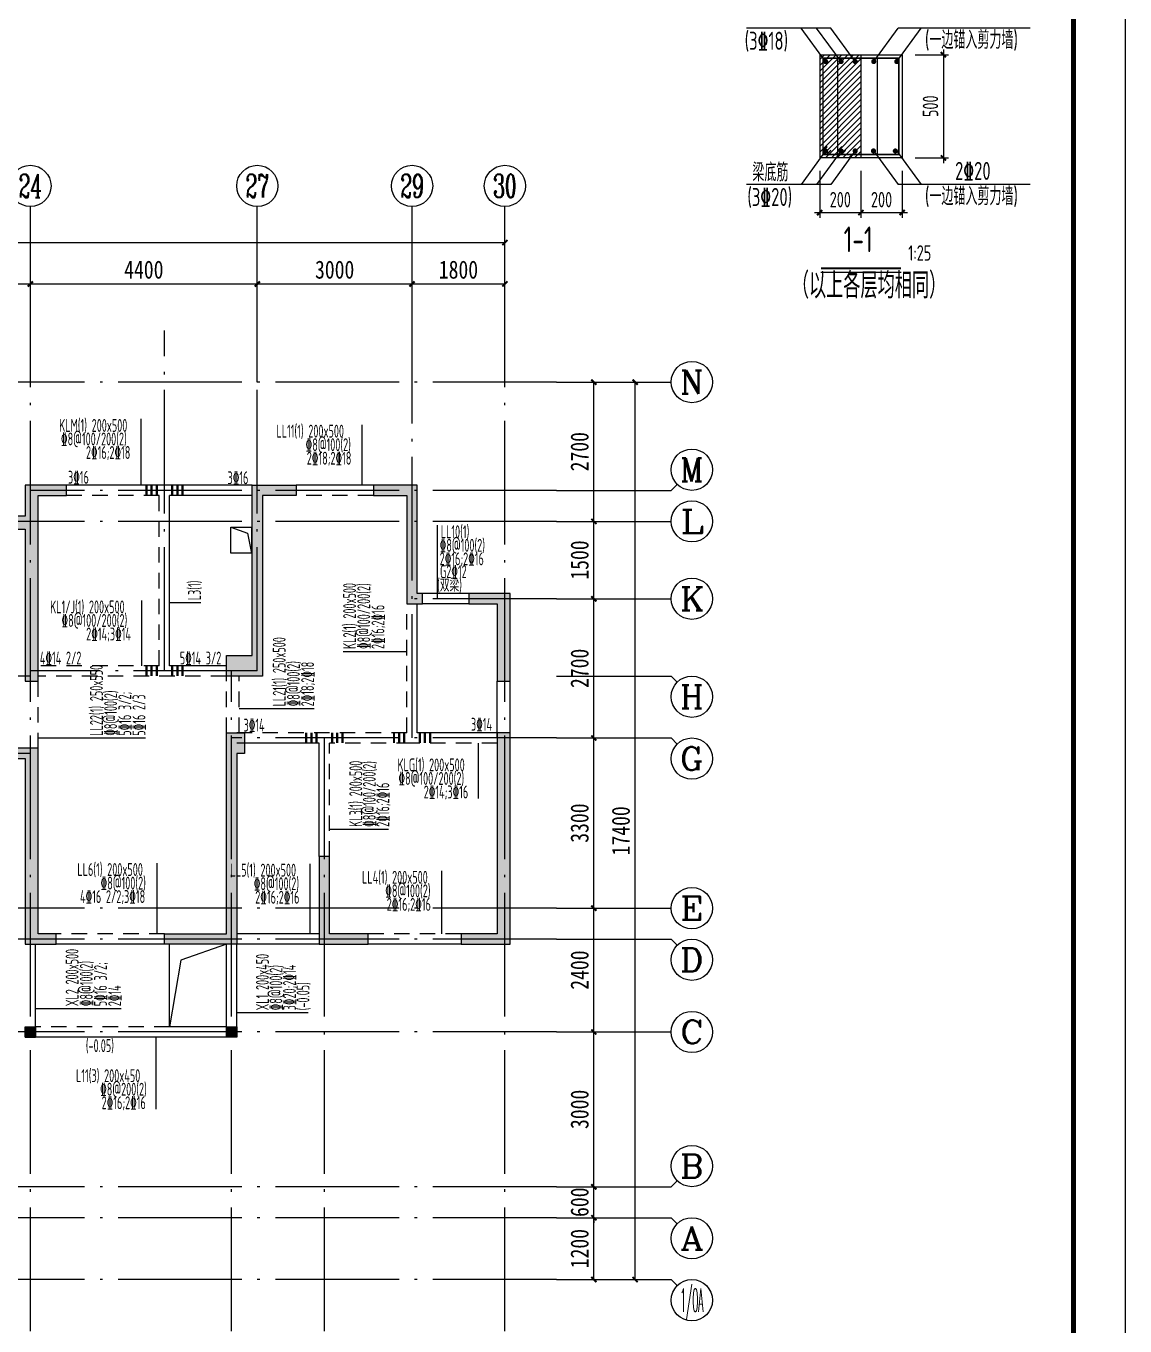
# Model space of a CAD drawing. Extents: x -144902 to 588294, y -160863 to 65494.
# Drawn here: x 424077 to 445385, y -66777 to -41573 of the extents above; entities that cross this region are included whole.
import ezdxf
from ezdxf.enums import TextEntityAlignment as Align

# ---------------------------------------------------------------- set-up
doc = ezdxf.new("R2010")
doc.units = 0
doc.header["$LTSCALE"] = 100
doc.linetypes.add('3', pattern=[5, 3, -2])
doc.linetypes.add('ACAD_ISO04W100', pattern=[30.5, 24, -3, 0.5, -3])
doc.layers.get('0').update_dxf_attribs({"linetype": 'CONTINUOUS'})
doc.layers.get('Defpoints').update_dxf_attribs({"linetype": 'CONTINUOUS'})
for name, color, linetype in [('1508', 2, 'CONTINUOUS'), ('AXIS', 3, 'CONTINUOUS'), ('AXIS_TEXT', 7, 'CONTINUOUS'), ('beam_dy', 7, 'CONTINUOUS'), ('DIM', 3, 'CONTINUOUS'), ('DOTE', 253, 'ACAD_ISO04W100'), ('GZ', 7, 'CONTINUOUS'), ('HATCH', 254, 'CONTINUOUS'), ('HIDE_BEAMDIMMASS', 2, 'CONTINUOUS'), ('P排气道', 232, 'CONTINUOUS'), ('S_BEAMDIMLOCAL', 7, 'CONTINUOUS'), ('S_BEAMDIMMASS', 2, 'CONTINUOUS'), ('tk', 7, 'CONTINUOUS'), ('梁', 4, 'CONTINUOUS'), ('梁虚线', 134, '3'), ('次梁箍筋', 1, 'CONTINUOUS'), ('砼墙', 3, 'CONTINUOUS'), ('门', 174, 'CONTINUOUS'), ('门虚线', 174, '3'), ('零厚板', 7, 'CONTINUOUS')]:
    doc.layers.add(name, color=color, linetype=linetype)
doc.layers.add('REIN', color=6, linetype='CONTINUOUS', lineweight=18)
doc.styles.add('_HZTXT', font='complex.shx', dxfattribs={"width": 0.7, "bigfont": 'tssdchn.shx'})
doc.styles.add('COMPLEX', font='COMPLEX')
doc.styles.add('DIM_FONT', font='SIMHEI.TTF', dxfattribs={"width": 0.8})
doc.styles.get("Standard").update_dxf_attribs({"font": 'tssdeng.shx', "width": 0.7, "bigfont": 'tssdchn.shx'})
doc.styles.add('TSSD_Dimension', font='Tssdeng.shx', dxfattribs={"width": 0.7, "bigfont": 'tssdchn.shx'})
doc.styles.add('TSSD_Rein', font='Tssdeng.shx', dxfattribs={"width": 0.7, "bigfont": 'tssdchn.shx'})
doc.dimstyles.new('_TCH_ARCH&&100', dxfattribs={"dimtxt": 350, "dimasz": 100, "dimexe": 250, "dimexo": 300, "dimgap": 100, "dimtad": 1, "dimdec": 0, "dimzin": 0, "dimdsep": 46, "dimtxsty": 'DIM_FONT', "dimblk": 'ARCHTICK', "dimcen": 0.09, "dimclrt": 7, "dimazin": 2, "dimtfac": 1, "dimtdec": 0, "dimtix": 1, "dimtmove": 2, "dimatfit": 3, "dimfxl": 1, "dimtolj": 1, "dimtzin": 0, "dimarcsym": 0})
doc.dimstyles.new('TSSD_25_100', dxfattribs={"dimtxt": 300, "dimasz": 100, "dimexe": 100, "dimexo": 250, "dimgap": 100, "dimtad": 1, "dimdec": 0, "dimlfac": 0.25, "dimzin": 0, "dimdsep": 46, "dimtxsty": 'TSSD_Dimension', "dimblk": 'ARCHTICK', "dimcen": 0, "dimdle": 100, "dimclrt": 7, "dimadec": 0, "dimazin": 0, "dimtfac": 1, "dimtdec": 0, "dimtix": 1, "dimtmove": 2, "dimatfit": 3, "dimfxl": 1, "dimtolj": 1, "dimtzin": 0, "dimarcsym": 0})

# ---------------------------------------------------------------- blocks, each defined once
blk = doc.blocks.new('A1tk')
at = {"layer": 'tk', "color": 5}
blk.add_lwpolyline([(0, 0), (0, 59400), (84100, 59400), (84100, 0)], close=True, dxfattribs=at)
at = {"layer": 'tk', "const_width": 100}
blk.add_lwpolyline([(2500, 1000), (83100, 1000), (83100, 58400), (2500, 58400)], close=True, dxfattribs=at)
blk = doc.blocks.new('_ArchTick')
at = {"color": 0, "linetype": 'ByBlock', "const_width": 0.4}
blk.add_lwpolyline([(-0.5, -0.5), (0.5, 0.5)], dxfattribs=at)
blk = doc.blocks.new('*D122')
at = {"layer": 'Defpoints', "color": 0}
for p in [(439465, -44130), (440265, -44130), (440265, -45190)]:
    blk.add_point(p, dxfattribs=at)
at = {"layer": 'DIM', "color": 0, "lineweight": -2}
for p, q in [((439465, -44380), (439465, -45290)), ((440265, -44380), (440265, -45290)), ((439365, -45190), (440365, -45190))]:
    blk.add_line(p, q, dxfattribs=at)
at = {"layer": 'DIM', "color": 0, "lineweight": -2, "xscale": 100, "yscale": 100, "zscale": 100, "rotation": 180}
blk.add_blockref('_ArchTick', (439465, -45190), dxfattribs=at)
at = {"layer": 'DIM', "color": 0, "lineweight": -2, "xscale": 100, "yscale": 100, "zscale": 100}
blk.add_blockref('_ArchTick', (440265, -45190), dxfattribs=at)
at = {"layer": 'DIM', "color": 7, "insert": (439865, -44940), "char_height": 300, "attachment_point": 5, "style": 'TSSD_Dimension'}
blk.add_mtext('\\A1;200', dxfattribs=at)
blk = doc.blocks.new('*D123')
at = {"layer": 'Defpoints', "color": 0}
for p in [(441065, -42130), (441065, -44130), (441863, -44130)]:
    blk.add_point(p, dxfattribs=at)
at = {"layer": 'DIM', "color": 0, "lineweight": -2}
for p, q in [((441863, -42030), (441863, -44230)), ((441315, -42130), (441963, -42130)), ((441315, -44130), (441963, -44130))]:
    blk.add_line(p, q, dxfattribs=at)
at = {"layer": 'DIM', "color": 0, "lineweight": -2, "xscale": 100, "yscale": 100, "zscale": 100}
for p, rotation in [((441863, -42130), 90), ((441863, -44130), 270)]:
    blk.add_blockref('_ArchTick', p, dxfattribs=dict(at, rotation=rotation))
at = {"layer": 'DIM', "color": 7, "insert": (441613, -43130), "char_height": 300, "attachment_point": 5, "rotation": 90, "style": 'TSSD_Dimension'}
blk.add_mtext('\\A1;500', dxfattribs=at)
blk = doc.blocks.new('*D124')
at = {"layer": 'Defpoints', "color": 0}
for p in [(440265, -44130), (441065, -44130), (441065, -45190)]:
    blk.add_point(p, dxfattribs=at)
at = {"layer": 'DIM', "color": 0, "lineweight": -2}
for p, q in [((440265, -44380), (440265, -45290)), ((441065, -44380), (441065, -45290)), ((440165, -45190), (441165, -45190))]:
    blk.add_line(p, q, dxfattribs=at)
at = {"layer": 'DIM', "color": 0, "lineweight": -2, "xscale": 100, "yscale": 100, "zscale": 100, "rotation": 180}
blk.add_blockref('_ArchTick', (440265, -45190), dxfattribs=at)
at = {"layer": 'DIM', "color": 0, "lineweight": -2, "xscale": 100, "yscale": 100, "zscale": 100}
blk.add_blockref('_ArchTick', (441065, -45190), dxfattribs=at)
at = {"layer": 'DIM', "color": 7, "insert": (440665, -44940), "char_height": 300, "attachment_point": 5, "style": 'TSSD_Dimension'}
blk.add_mtext('\\A1;200', dxfattribs=at)
blk = doc.blocks.new('2012120710010639')
at = {"layer": 'P排气道', "linetype": 'ByBlock'}
blk.add_lwpolyline([(400, 5400), (400, 5900), (0, 5900), (0, 5400)], close=True, dxfattribs=at)
blk.add_lwpolyline([(400, 5900), (77, 5789), (0, 5400)], dxfattribs=at)
blk = doc.blocks.new('*D1659')
at = {"layer": 'AXIS', "color": 0, "lineweight": -2}
for p, q in [((44461, 5875), (45136, 5875)), ((44886, 4675), (44886, 5875)), ((44461, 4675), (45136, 4675))]:
    blk.add_line(p, q, dxfattribs=at)
at = {"layer": 'Defpoints', "color": 0}
for p in [(44161, 5875), (44886, 5875), (44161, 4675)]:
    blk.add_point(p, dxfattribs=at)
at = {"layer": 'AXIS', "color": 0, "lineweight": -2, "xscale": 100, "yscale": 100, "zscale": 100}
for p, rotation in [((44886, 5875), 90), ((44886, 4675), 270)]:
    blk.add_blockref('_ArchTick', p, dxfattribs=dict(at, rotation=rotation))
at = {"layer": 'AXIS', "color": 7, "insert": (44611, 5275), "char_height": 350, "attachment_point": 5, "rotation": 90, "style": 'DIM_FONT'}
blk.add_mtext('\\A1;1200', dxfattribs=at)
blk = doc.blocks.new('*D1660')
at = {"layer": 'AXIS', "color": 0, "lineweight": -2}
for p, q in [((44886, 6475), (44886, 6575)), ((44461, 6475), (45136, 6475)), ((44886, 5875), (44886, 6475)), ((44461, 5875), (45136, 5875)), ((44886, 5875), (44886, 5775))]:
    blk.add_line(p, q, dxfattribs=at)
at = {"layer": 'Defpoints', "color": 0}
for p in [(44161, 6475), (44886, 6475), (44161, 5875)]:
    blk.add_point(p, dxfattribs=at)
at = {"layer": 'AXIS', "color": 0, "lineweight": -2, "xscale": 100, "yscale": 100, "zscale": 100}
for p, rotation in [((44886, 6475), 270), ((44886, 5875), 90)]:
    blk.add_blockref('_ArchTick', p, dxfattribs=dict(at, rotation=rotation))
at = {"layer": 'AXIS', "color": 7, "insert": (44611, 6175), "char_height": 350, "attachment_point": 5, "rotation": 90, "style": 'DIM_FONT'}
blk.add_mtext('\\A1;600', dxfattribs=at)
blk = doc.blocks.new('*D1661')
at = {"layer": 'AXIS', "color": 0, "lineweight": -2}
for p, q in [((44461, 9475), (45136, 9475)), ((44886, 6475), (44886, 9475)), ((44461, 6475), (45136, 6475))]:
    blk.add_line(p, q, dxfattribs=at)
at = {"layer": 'Defpoints', "color": 0}
for p in [(44161, 9475), (44886, 9475), (44161, 6475)]:
    blk.add_point(p, dxfattribs=at)
at = {"layer": 'AXIS', "color": 0, "lineweight": -2, "xscale": 100, "yscale": 100, "zscale": 100}
for p, rotation in [((44886, 9475), 90), ((44886, 6475), 270)]:
    blk.add_blockref('_ArchTick', p, dxfattribs=dict(at, rotation=rotation))
at = {"layer": 'AXIS', "color": 7, "insert": (44611, 7975), "char_height": 350, "attachment_point": 5, "rotation": 90, "style": 'DIM_FONT'}
blk.add_mtext('\\A1;3000', dxfattribs=at)
blk = doc.blocks.new('*D1662')
at = {"layer": 'AXIS', "color": 0, "lineweight": -2}
for p, q in [((44461, 11875), (45136, 11875)), ((44886, 9475), (44886, 11875)), ((44461, 9475), (45136, 9475))]:
    blk.add_line(p, q, dxfattribs=at)
at = {"layer": 'Defpoints', "color": 0}
for p in [(44161, 11875), (44886, 11875), (44161, 9475)]:
    blk.add_point(p, dxfattribs=at)
at = {"layer": 'AXIS', "color": 0, "lineweight": -2, "xscale": 100, "yscale": 100, "zscale": 100}
for p, rotation in [((44886, 11875), 90), ((44886, 9475), 270)]:
    blk.add_blockref('_ArchTick', p, dxfattribs=dict(at, rotation=rotation))
at = {"layer": 'AXIS', "color": 7, "insert": (44611, 10675), "char_height": 350, "attachment_point": 5, "rotation": 90, "style": 'DIM_FONT'}
blk.add_mtext('\\A1;2400', dxfattribs=at)
blk = doc.blocks.new('*D1663')
at = {"layer": 'AXIS', "color": 0, "lineweight": -2}
for p, q in [((44461, 15175), (45136, 15175)), ((44886, 11875), (44886, 15175)), ((44461, 11875), (45136, 11875))]:
    blk.add_line(p, q, dxfattribs=at)
at = {"layer": 'Defpoints', "color": 0}
for p in [(44161, 15175), (44886, 15175), (44161, 11875)]:
    blk.add_point(p, dxfattribs=at)
at = {"layer": 'AXIS', "color": 0, "lineweight": -2, "xscale": 100, "yscale": 100, "zscale": 100}
for p, rotation in [((44886, 15175), 90), ((44886, 11875), 270)]:
    blk.add_blockref('_ArchTick', p, dxfattribs=dict(at, rotation=rotation))
at = {"layer": 'AXIS', "color": 7, "insert": (44611, 13525), "char_height": 350, "attachment_point": 5, "rotation": 90, "style": 'DIM_FONT'}
blk.add_mtext('\\A1;3300', dxfattribs=at)
blk = doc.blocks.new('*D1664')
at = {"layer": 'AXIS', "color": 0, "lineweight": -2}
for p, q in [((44461, 17875), (45136, 17875)), ((44886, 15175), (44886, 17875)), ((44461, 15175), (45136, 15175))]:
    blk.add_line(p, q, dxfattribs=at)
at = {"layer": 'Defpoints', "color": 0}
for p in [(44161, 17875), (44886, 17875), (44161, 15175)]:
    blk.add_point(p, dxfattribs=at)
at = {"layer": 'AXIS', "color": 0, "lineweight": -2, "xscale": 100, "yscale": 100, "zscale": 100}
for p, rotation in [((44886, 17875), 90), ((44886, 15175), 270)]:
    blk.add_blockref('_ArchTick', p, dxfattribs=dict(at, rotation=rotation))
at = {"layer": 'AXIS', "color": 7, "insert": (44611, 16525), "char_height": 350, "attachment_point": 5, "rotation": 90, "style": 'DIM_FONT'}
blk.add_mtext('\\A1;2700', dxfattribs=at)
blk = doc.blocks.new('*D1665')
at = {"layer": 'AXIS', "color": 0, "lineweight": -2}
for p, q in [((44461, 19375), (45136, 19375)), ((44886, 17875), (44886, 19375)), ((44461, 17875), (45136, 17875))]:
    blk.add_line(p, q, dxfattribs=at)
at = {"layer": 'Defpoints', "color": 0}
for p in [(44161, 19375), (44886, 19375), (44161, 17875)]:
    blk.add_point(p, dxfattribs=at)
at = {"layer": 'AXIS', "color": 0, "lineweight": -2, "xscale": 100, "yscale": 100, "zscale": 100}
for p, rotation in [((44886, 19375), 90), ((44886, 17875), 270)]:
    blk.add_blockref('_ArchTick', p, dxfattribs=dict(at, rotation=rotation))
at = {"layer": 'AXIS', "color": 7, "insert": (44611, 18625), "char_height": 350, "attachment_point": 5, "rotation": 90, "style": 'DIM_FONT'}
blk.add_mtext('\\A1;1500', dxfattribs=at)
blk = doc.blocks.new('*D1666')
at = {"layer": 'AXIS', "color": 0, "lineweight": -2}
for p, q in [((44461, 22075), (45136, 22075)), ((44886, 19375), (44886, 22075)), ((44461, 19375), (45136, 19375))]:
    blk.add_line(p, q, dxfattribs=at)
at = {"layer": 'Defpoints', "color": 0}
for p in [(44161, 22075), (44886, 22075), (44161, 19375)]:
    blk.add_point(p, dxfattribs=at)
at = {"layer": 'AXIS', "color": 0, "lineweight": -2, "xscale": 100, "yscale": 100, "zscale": 100}
for p, rotation in [((44886, 22075), 90), ((44886, 19375), 270)]:
    blk.add_blockref('_ArchTick', p, dxfattribs=dict(at, rotation=rotation))
at = {"layer": 'AXIS', "color": 7, "insert": (44611, 20725), "char_height": 350, "attachment_point": 5, "rotation": 90, "style": 'DIM_FONT'}
blk.add_mtext('\\A1;2700', dxfattribs=at)
blk = doc.blocks.new('*D1667')
at = {"layer": 'AXIS', "color": 0, "lineweight": -2}
for p, q in [((44461, 22075), (45936, 22075)), ((45686, 4675), (45686, 22075)), ((44461, 4675), (45936, 4675))]:
    blk.add_line(p, q, dxfattribs=at)
at = {"layer": 'Defpoints', "color": 0}
for p in [(44161, 22075), (45686, 22075), (44161, 4675, 0)]:
    blk.add_point(p, dxfattribs=at)
at = {"layer": 'AXIS', "color": 0, "lineweight": -2, "xscale": 100, "yscale": 100, "zscale": 100}
for p, rotation in [((45686, 22075), 90), ((45686, 4675), 270)]:
    blk.add_blockref('_ArchTick', p, dxfattribs=dict(at, rotation=rotation))
at = {"layer": 'AXIS', "color": 7, "insert": (45411, 13375), "char_height": 350, "attachment_point": 5, "rotation": 90, "style": 'DIM_FONT'}
blk.add_mtext('\\A1;17400', dxfattribs=at)
blk = doc.blocks.new('*D1668')
at = {"layer": 'AXIS', "color": 0, "lineweight": -2}
for p, q in [((41361, 22375), (41361, 24228)), ((43161, 22375), (43161, 24228)), ((41361, 23978), (43161, 23978))]:
    blk.add_line(p, q, dxfattribs=at)
at = {"layer": 'Defpoints', "color": 0}
for p in [(43161, 23978), (41361, 22075), (43161, 22075)]:
    blk.add_point(p, dxfattribs=at)
at = {"layer": 'AXIS', "color": 0, "lineweight": -2, "xscale": 100, "yscale": 100, "zscale": 100, "rotation": 180}
blk.add_blockref('_ArchTick', (41361, 23978), dxfattribs=at)
at = {"layer": 'AXIS', "color": 0, "lineweight": -2, "xscale": 100, "yscale": 100, "zscale": 100}
blk.add_blockref('_ArchTick', (43161, 23978), dxfattribs=at)
at = {"layer": 'AXIS', "color": 7, "insert": (42261, 24253), "char_height": 350, "attachment_point": 5, "style": 'DIM_FONT'}
blk.add_mtext('\\A1;1800', dxfattribs=at)
blk = doc.blocks.new('*D1669')
at = {"layer": 'AXIS', "color": 0, "lineweight": -2}
for p, q in [((38361, 22375), (38361, 24228)), ((41361, 22375), (41361, 24228)), ((38361, 23978), (41361, 23978))]:
    blk.add_line(p, q, dxfattribs=at)
at = {"layer": 'Defpoints', "color": 0}
for p in [(41361, 23978), (38361, 22075), (41361, 22075)]:
    blk.add_point(p, dxfattribs=at)
at = {"layer": 'AXIS', "color": 0, "lineweight": -2, "xscale": 100, "yscale": 100, "zscale": 100, "rotation": 180}
blk.add_blockref('_ArchTick', (38361, 23978), dxfattribs=at)
at = {"layer": 'AXIS', "color": 0, "lineweight": -2, "xscale": 100, "yscale": 100, "zscale": 100}
blk.add_blockref('_ArchTick', (41361, 23978), dxfattribs=at)
at = {"layer": 'AXIS', "color": 7, "insert": (39861, 24253), "char_height": 350, "attachment_point": 5, "style": 'DIM_FONT'}
blk.add_mtext('\\A1;3000', dxfattribs=at)
blk = doc.blocks.new('*D1670')
at = {"layer": 'AXIS', "color": 0, "lineweight": -2}
for p, q in [((33961, 22375), (33961, 24228)), ((38361, 22375), (38361, 24228)), ((33961, 23978), (38361, 23978))]:
    blk.add_line(p, q, dxfattribs=at)
at = {"layer": 'Defpoints', "color": 0}
for p in [(38361, 23978), (33961, 22075), (38361, 22075)]:
    blk.add_point(p, dxfattribs=at)
at = {"layer": 'AXIS', "color": 0, "lineweight": -2, "xscale": 100, "yscale": 100, "zscale": 100, "rotation": 180}
blk.add_blockref('_ArchTick', (33961, 23978), dxfattribs=at)
at = {"layer": 'AXIS', "color": 0, "lineweight": -2, "xscale": 100, "yscale": 100, "zscale": 100}
blk.add_blockref('_ArchTick', (38361, 23978), dxfattribs=at)
at = {"layer": 'AXIS', "color": 7, "insert": (36161, 24253), "char_height": 350, "attachment_point": 5, "style": 'DIM_FONT'}
blk.add_mtext('\\A1;4400', dxfattribs=at)
blk = doc.blocks.new('*D1671')
at = {"layer": 'AXIS', "color": 0, "lineweight": -2}
for p, q in [((30961, 22375), (30961, 24228)), ((33961, 22375), (33961, 24228)), ((30961, 23978), (33961, 23978))]:
    blk.add_line(p, q, dxfattribs=at)
at = {"layer": 'Defpoints', "color": 0}
for p in [(33961, 23978), (30961, 22075), (33961, 22075)]:
    blk.add_point(p, dxfattribs=at)
at = {"layer": 'AXIS', "color": 0, "lineweight": -2, "xscale": 100, "yscale": 100, "zscale": 100, "rotation": 180}
blk.add_blockref('_ArchTick', (30961, 23978), dxfattribs=at)
at = {"layer": 'AXIS', "color": 0, "lineweight": -2, "xscale": 100, "yscale": 100, "zscale": 100}
blk.add_blockref('_ArchTick', (33961, 23978), dxfattribs=at)
at = {"layer": 'AXIS', "color": 7, "insert": (32461, 24253), "char_height": 350, "attachment_point": 5, "style": 'DIM_FONT'}
blk.add_mtext('\\A1;3000', dxfattribs=at)
blk = doc.blocks.new('*D1686')
at = {"layer": 'AXIS', "color": 0, "lineweight": -2}
for p, q in [((4061, 22375), (4061, 25028)), ((43161, 22375), (43161, 25028)), ((4061, 24778), (43161, 24778))]:
    blk.add_line(p, q, dxfattribs=at)
at = {"layer": 'Defpoints', "color": 0}
for p in [(43161, 24778), (4061, 22075), (43161, 22075)]:
    blk.add_point(p, dxfattribs=at)
at = {"layer": 'AXIS', "color": 0, "lineweight": -2, "xscale": 100, "yscale": 100, "zscale": 100, "rotation": 180}
blk.add_blockref('_ArchTick', (4061, 24778), dxfattribs=at)
at = {"layer": 'AXIS', "color": 0, "lineweight": -2, "xscale": 100, "yscale": 100, "zscale": 100}
blk.add_blockref('_ArchTick', (43161, 24778), dxfattribs=at)
at = {"layer": 'AXIS', "color": 7, "insert": (23611, 25053), "char_height": 350, "attachment_point": 5, "style": 'DIM_FONT'}
blk.add_mtext('\\A1;39100', dxfattribs=at)
blk = doc.blocks.new('_AXISO')
blk.add_circle((0, 0), 0.5)
at = {"layer": 'AXIS_TEXT', "style": 'COMPLEX', "width": 1.041667}
blk.add_attdef('A', text='', height=0.56, dxfattribs=at).set_placement((-0.25, -0.28), (0.25, -0.28), align=Align.FIT)
blk = doc.blocks.new('2012122714531000')
at = {"layer": 'HATCH'}
blk.add_hatch(color=256, dxfattribs=at).paths.add_polyline_path([(0, 200), (200, 200), (200, 0), (0, 0)])
at = {"layer": 'GZ'}
blk.add_lwpolyline([(0, 200), (200, 200), (200, 0), (0, 0)], close=True, dxfattribs=at)
blk = doc.blocks.new('2012122621245179')
at = {"layer": 'HATCH'}
for points in [[(34661.4, 20075), (33861.4, 20075), (33861.4, 19475), (33361.4, 19475), (33361.4, 19225), (33861.4, 19225), (33861.4, 16275), (34111.4, 16275), (34111.4, 19875), (34661.4, 19875)], [(38461.4, 19875), (38461.4, 16375), (37761.4, 16375), (37761.4, 16775), (38261.4, 16775), (38261.4, 20075), (39111.4, 20075), (39111.4, 19875)], [(41261.4, 19875), (41261.4, 17775), (41561.4, 17775), (41561.4, 17975), (41461.4, 17975), (41461.4, 20075), (40611.4, 20075), (40611.4, 19875)], [(43011.4, 16275), (43261.4, 16275), (43261.4, 17975), (42461.4, 17975), (42461.4, 17775), (43011.4, 17775)], [(37761.4, 11375), (37761.4, 15275), (38111.4, 15275), (38111.4, 14875), (37961.4, 14875), (37961.4, 11175), (36561.4, 11175), (36561.4, 11375)], [(43011.4, 11375), (42311.4, 11375), (42311.4, 11175), (43261.4, 11175), (43261.4, 15275), (43011.4, 15275)], [(34111.4, 11375), (34111.4, 14975), (32461.4, 14975), (32461.4, 14775), (33861.4, 14775), (33861.4, 11175), (34461.4, 11175), (34461.4, 11375)], [(39561.4, 11175), (40511.4, 11175), (40511.4, 11375), (39761.4, 11375), (39761.4, 12875), (39561.4, 12875)]]:
    blk.add_hatch(color=256, dxfattribs=at).paths.add_polyline_path(points)
at = {"layer": 'AXIS'}
for p, q in [((33961.4, 22075, 0), (33961.4, 25477.6, 0)), ((38361.4, 22075, 0), (38361.4, 25477.6, 0)), ((41361.4, 22075, 0), (41361.4, 25477.6, 0)), ((43161.4, 22075, 0), (43161.4, 25477.6, 0)), ((44161.4, 22075, 0), (46386.4, 22075, 0)), ((44161.4, 19975, 0), (46386.4, 19975, 0)), ((46503.5, 20092.2, 0), (46386.4, 19975, 0)), ((44161.4, 19375, 0), (46386.4, 19375, 0)), ((44161.4, 17875, 0), (46386.4, 17875, 0)), ((44161.4, 16375, 0), (46386.4, 16375, 0)), ((46503.5, 16257.8, 0), (46386.4, 16375, 0)), ((44161.4, 15175, 0), (46386.4, 15175, 0)), ((46503.5, 15057.8, 0), (46386.4, 15175, 0)), ((44161.4, 11875, 0), (46386.4, 11875, 0)), ((44161.4, 11275, 0), (46386.4, 11275, 0)), ((46503.5, 11157.8, 0), (46386.4, 11275, 0)), ((44161.4, 9475, 0), (46386.4, 9475, 0)), ((46503.5, 6592.2, 0), (46386.4, 6475, 0)), ((44161.4, 6475, 0), (46386.4, 6475, 0)), ((44161.4, 5875, 0), (46386.4, 5875, 0)), ((46503.5, 5757.8, 0), (46386.4, 5875, 0)), ((44161.4, 4675, 0), (46386.4, 4675, 0)), ((46503.5, 4557.8, 0), (46386.4, 4675, 0))]:
    blk.add_line(p, q, dxfattribs=at)
at = {"layer": 'DOTE'}
for p, q in [((33961.4, 3675, 0), (33961.4, 23075, 0)), ((36561.4, 16475, 0), (36561.4, 23075, 0)), ((38361.4, 16475, 0), (38361.4, 23075, 0)), ((41361.4, 15175, 0), (41361.4, 23075, 0)), ((43161.4, 3675, 0), (43161.4, 23075, 0)), ((44161.4, 22075, 0), (3061.4, 22075, 0)), ((44161.4, 19975, 0), (33961.4, 19975, 0)), ((44161.4, 19375, 0), (8661.4, 19375, 0)), ((44161.4, 17875, 0), (41361.4, 17875, 0)), ((38361.4, 16475, 0), (33961.4, 16475, 0)), ((37861.4, 3675, 0), (37861.4, 16475, 0)), ((33961.4, 16375, 0), (28661.4, 16375, 0)), ((44161.4, 15175, 0), (37861.4, 15175, 0)), ((39661.4, 3675, 0), (39661.4, 15175, 0)), ((33961.4, 14875, 0), (3461.4, 14875, 0)), ((44161.4, 11875, 0), (16261.4, 11875, 0)), ((44161.4, 11875, 0), (39661.4, 11875, 0)), ((44161.4, 11275, 0), (3061.4, 11275, 0)), ((44161.4, 9475, 0), (3061.4, 9475, 0)), ((44161.4, 6475, 0), (3061.4, 6475, 0)), ((44161.4, 5875, 0), (29161.4, 5875, 0)), ((44161.4, 4675, 0), (3061.4, 4675, 0))]:
    blk.add_line(p, q, dxfattribs=at)
at = {"layer": '梁'}
for p, q in [((36561.4, 20075), (34661.4, 20075)), ((38261.4, 20075), (36561.4, 20075)), ((40611.4, 20075), (39111.4, 20075)), ((36661.4, 16575), (36661.4, 19875)), ((38261.4, 19875), (36661.4, 19875)), ((41461.4, 15275), (41461.4, 17775)), ((37761.4, 16575), (36661.4, 16575)), ((43011.4, 15275), (41461.4, 15275)), ((39561.4, 15075), (37961.4, 15075)), ((39561.4, 12875), (39561.4, 15075)), ((39561.4, 11375), (37961.4, 11375)), ((34061.4, 9375), (34061.4, 11175)), ((36561.4, 11175), (34461.4, 11175)), ((39561.4, 11175), (37961.4, 11175)), ((42311.4, 11175), (40511.4, 11175)), ((33861.4, 9375), (34061.4, 9375))]:
    blk.add_line(p, q, dxfattribs=at)
at = {"layer": '梁', "color": 210}
for p, q in [((42461.4, 17975), (41561.4, 17975)), ((42461.4, 17775), (41561.4, 17775)), ((36661.4, 9575), (36661.4, 11175)), ((37761.4, 9575), (37761.4, 11175)), ((37961.4, 9375), (37961.4, 11175)), ((36661.4, 9375), (34061.4, 9375)), ((37761.4, 9575), (36661.4, 9575)), ((37961.4, 9375), (36661.4, 9375))]:
    blk.add_line(p, q, dxfattribs=at)
at = {"layer": '梁虚线'}
for p, q in [((36461.4, 19875), (34661.4, 19875)), ((36461.4, 16575), (36461.4, 19875)), ((40611.4, 19875), (39111.4, 19875)), ((41261.4, 15275), (41261.4, 17775)), ((36461.4, 16575), (34111.4, 16575)), ((34111.4, 14975), (34111.4, 16375)), ((37761.4, 16375), (34111.4, 16375)), ((37761.4, 15275), (37761.4, 16375)), ((38011.4, 15275), (38011.4, 16375)), ((41261.4, 15275), (37961.4, 15275)), ((39761.4, 12875), (39761.4, 15075)), ((41361.4, 15075), (39761.4, 15075)), ((43011.4, 15075), (41361.4, 15075)), ((36561.4, 11375), (34461.4, 11375)), ((42311.4, 11375), (40511.4, 11375))]:
    blk.add_line(p, q, dxfattribs=at)
at = {"layer": '梁虚线', "color": 210}
blk.add_line((36661.4, 9575), (34061.4, 9575), dxfattribs=at)
at = {"layer": '砼墙'}
for points in [[(34661.4, 20075), (33861.4, 20075), (33861.4, 19475), (33361.4, 19475), (33361.4, 19225), (33861.4, 19225), (33861.4, 16275), (34111.4, 16275), (34111.4, 19875), (34661.4, 19875)], [(38461.4, 19875), (38461.4, 16375), (37761.4, 16375), (37761.4, 16775), (38261.4, 16775), (38261.4, 20075), (39111.4, 20075), (39111.4, 19875)], [(41261.4, 19875), (41261.4, 17775), (41561.4, 17775), (41561.4, 17975), (41461.4, 17975), (41461.4, 20075), (40611.4, 20075), (40611.4, 19875)], [(43011.4, 16275), (43261.4, 16275), (43261.4, 17975), (42461.4, 17975), (42461.4, 17775), (43011.4, 17775)], [(37761.4, 11375), (37761.4, 15275), (38111.4, 15275), (38111.4, 14875), (37961.4, 14875), (37961.4, 11175), (36561.4, 11175), (36561.4, 11375)], [(43011.4, 11375), (42311.4, 11375), (42311.4, 11175), (43261.4, 11175), (43261.4, 15275), (43011.4, 15275)], [(34111.4, 11375), (34111.4, 14975), (32461.4, 14975), (32461.4, 14775), (33861.4, 14775), (33861.4, 11175), (34461.4, 11175), (34461.4, 11375)], [(39561.4, 11175), (40511.4, 11175), (40511.4, 11375), (39761.4, 11375), (39761.4, 12875), (39561.4, 12875)]]:
    blk.add_lwpolyline(points, close=True, dxfattribs=at)
at = {"layer": '门'}
for p, q in [((43011.4, 15175), (43011.4, 16175)), ((43261.4, 15175), (43261.4, 16175))]:
    blk.add_line(p, q, dxfattribs=at)
at = {"layer": '门虚线'}
for p, q in [((43011.4, 15175), (43011.4, 16275)), ((43261.4, 15175), (43261.4, 16275))]:
    blk.add_line(p, q, dxfattribs=at)
at = {"layer": '零厚板'}
blk.add_lwpolyline([(37761.4, 11175), (36879, 10866.7), (36661.4, 9575)], dxfattribs=at)
at = {"xscale": -1}
blk.add_blockref('2012120710010639', (38246.4, 13360, 0), dxfattribs=at)
at = {"layer": 'AXIS'}
ref = blk.add_blockref('_AXISO', (33961.4, 25877.6, 0), dxfattribs=dict(at, xscale=800, yscale=800, zscale=800))
ref.add_attrib('A', '24', dxfattribs={"layer": 'AXIS_TEXT', "height": 452.55, "style": '_HZTXT', "width": 0.583333}).set_placement((33735.1, 25651.4, 0), (34187.6, 25651.4, 0), align=Align.FIT)
ref = blk.add_blockref('_AXISO', (38361.4, 25877.6, 0), dxfattribs=dict(at, xscale=800, yscale=800, zscale=800))
ref.add_attrib('A', '27', dxfattribs={"layer": 'AXIS_TEXT', "height": 452.55, "style": '_HZTXT', "width": 0.617647}).set_placement((38135.1, 25651.4, 0), (38587.6, 25651.4, 0), align=Align.FIT)
ref = blk.add_blockref('_AXISO', (41361.4, 25877.6, 0), dxfattribs=dict(at, xscale=800, yscale=800, zscale=800))
ref.add_attrib('A', '29', dxfattribs={"layer": 'AXIS_TEXT', "height": 452.55, "style": '_HZTXT', "width": 0.617647}).set_placement((41135.1, 25651.4, 0), (41587.6, 25651.4, 0), align=Align.FIT)
ref = blk.add_blockref('_AXISO', (43161.4, 25877.6, 0), dxfattribs=dict(at, xscale=800, yscale=800, zscale=800))
ref.add_attrib('A', '30', dxfattribs={"layer": 'AXIS_TEXT', "height": 452.55, "style": '_HZTXT', "width": 0.636364}).set_placement((42935.1, 25651.4, 0), (43387.6, 25651.4, 0), align=Align.FIT)
ref = blk.add_blockref('_AXISO', (46786.4, 22075, 0), dxfattribs=dict(at, xscale=800, yscale=800, zscale=800))
ref.add_attrib('A', 'N', dxfattribs={"layer": 'AXIS_TEXT', "height": 452.5, "style": '_HZTXT', "width": 1.105263}).set_placement((46560.1, 21848.7, 0), (47012.6, 21848.7, 0), align=Align.FIT)
ref = blk.add_blockref('_AXISO', (46786.4, 20375, 0), dxfattribs=dict(at, xscale=800, yscale=800, zscale=800))
ref.add_attrib('A', 'M', dxfattribs={"layer": 'AXIS_TEXT', "height": 452.5, "style": '_HZTXT'}).set_placement((46560.1, 20148.7, 0), (47012.6, 20148.7, 0), align=Align.FIT)
ref = blk.add_blockref('_AXISO', (46786.4, 19375, 0), dxfattribs=dict(at, xscale=800, yscale=800, zscale=800))
ref.add_attrib('A', 'L', dxfattribs={"layer": 'AXIS_TEXT', "height": 452.5, "style": '_HZTXT', "width": 1.4}).set_placement((46560.1, 19148.7, 0), (47012.6, 19148.7, 0), align=Align.FIT)
ref = blk.add_blockref('_AXISO', (46786.4, 17875, 0), dxfattribs=dict(at, xscale=800, yscale=800, zscale=800))
ref.add_attrib('A', 'K', dxfattribs={"layer": 'AXIS_TEXT', "height": 452.5, "style": '_HZTXT', "width": 1.105263}).set_placement((46560.1, 17648.7, 0), (47012.6, 17648.7, 0), align=Align.FIT)
ref = blk.add_blockref('_AXISO', (46786.4, 15975, 0), dxfattribs=dict(at, xscale=800, yscale=800, zscale=800))
ref.add_attrib('A', 'H', dxfattribs={"layer": 'AXIS_TEXT', "height": 452.5, "style": '_HZTXT', "width": 1.05}).set_placement((46560.1, 15748.7, 0), (47012.6, 15748.7, 0), align=Align.FIT)
ref = blk.add_blockref('_AXISO', (46786.4, 14775, 0), dxfattribs=dict(at, xscale=800, yscale=800, zscale=800))
ref.add_attrib('A', 'G', dxfattribs={"layer": 'AXIS_TEXT', "height": 452.5, "style": '_HZTXT', "width": 1.166667}).set_placement((46560.1, 14548.7, 0), (47012.6, 14548.7, 0), align=Align.FIT)
ref = blk.add_blockref('_AXISO', (46786.4, 11875, 0), dxfattribs=dict(at, xscale=800, yscale=800, zscale=800))
ref.add_attrib('A', 'E', dxfattribs={"layer": 'AXIS_TEXT', "height": 452.5, "style": '_HZTXT', "width": 1.3125}).set_placement((46560.1, 11648.7, 0), (47012.6, 11648.7, 0), align=Align.FIT)
ref = blk.add_blockref('_AXISO', (46786.4, 10875, 0), dxfattribs=dict(at, xscale=800, yscale=800, zscale=800))
ref.add_attrib('A', 'D', dxfattribs={"layer": 'AXIS_TEXT', "height": 452.5, "style": '_HZTXT', "width": 1.235294}).set_placement((46560.1, 10648.7, 0), (47012.6, 10648.7, 0), align=Align.FIT)
ref = blk.add_blockref('_AXISO', (46786.4, 9475, 0), dxfattribs=dict(at, xscale=800, yscale=800, zscale=800))
ref.add_attrib('A', 'C', dxfattribs={"layer": 'AXIS_TEXT', "height": 452.5, "style": '_HZTXT', "width": 1.4}).set_placement((46560.1, 9248.7, 0), (47012.6, 9248.7, 0), align=Align.FIT)
ref = blk.add_blockref('_AXISO', (46786.4, 6875, 0), dxfattribs=dict(at, xscale=800, yscale=800, zscale=800))
ref.add_attrib('A', 'B', dxfattribs={"layer": 'AXIS_TEXT', "height": 452.5, "style": '_HZTXT', "width": 1.235294}).set_placement((46560.1, 6648.7, 0), (47012.6, 6648.7, 0), align=Align.FIT)
ref = blk.add_blockref('_AXISO', (46786.4, 5475, 0), dxfattribs=dict(at, xscale=800, yscale=800, zscale=800))
ref.add_attrib('A', 'A', dxfattribs={"layer": 'AXIS_TEXT', "height": 452.5, "style": '_HZTXT', "width": 1.166667}).set_placement((46560.1, 5248.7, 0), (47012.6, 5248.7, 0), align=Align.FIT)
ref = blk.add_blockref('_AXISO', (46786.4, 4275, 0), dxfattribs=dict(at, xscale=800, yscale=800, zscale=800))
ref.add_attrib('A', '1/0A', dxfattribs={"layer": 'AXIS_TEXT', "height": 452.55, "style": '_HZTXT', "width": 0.28}).set_placement((46560.1, 4048.7, 0), (47012.6, 4048.7, 0), align=Align.FIT)
at = {"layer": 'HATCH'}
for p in [(33861.4, 9375), (37761.4, 9375)]:
    blk.add_blockref('2012122714531000', p, dxfattribs=at)
at = {"layer": 'AXIS'}
for p1, p2, distance, picture, middle in [((4061.4, 22075, 0), (43161.4, 22075, 0), 2702.6, '*D1686', (23611.4, 25052.6, 0)), ((30961.4, 22075, 0), (33961.4, 22075, 0), 1902.6, '*D1671', (32461.4, 24252.6, 0)), ((33961.4, 22075, 0), (38361.4, 22075, 0), 1902.6, '*D1670', (36161.4, 24252.6, 0)), ((38361.4, 22075, 0), (41361.4, 22075, 0), 1902.6, '*D1669', (39861.4, 24252.6, 0)), ((41361.4, 22075, 0), (43161.4, 22075, 0), 1902.6, '*D1668', (42261.4, 24252.6, 0)), ((44161.4, 19375, 0), (44161.4, 22075, 0), -725, '*D1666', (44611.4, 20725, 0)), ((44161.4, 4675, 0), (44161.4, 22075, 0), -1525, '*D1667', (45411.4, 13375, 0)), ((44161.4, 17875, 0), (44161.4, 19375, 0), -725, '*D1665', (44611.4, 18625, 0)), ((44161.4, 15175, 0), (44161.4, 17875, 0), -725, '*D1664', (44611.4, 16525, 0)), ((44161.4, 11875, 0), (44161.4, 15175, 0), -725, '*D1663', (44611.4, 13525, 0)), ((44161.4, 9475, 0), (44161.4, 11875, 0), -725, '*D1662', (44611.4, 10675, 0)), ((44161.4, 6475, 0), (44161.4, 9475, 0), -725, '*D1661', (44611.4, 7975, 0)), ((44161.4, 5875, 0), (44161.4, 6475, 0), -725, '*D1660', (44611.4, 6175, 0)), ((44161.4, 4675, 0), (44161.4, 5875, 0), -725, '*D1659', (44611.4, 5275, 0))]:
    dim = blk.add_aligned_dim(p1=p1, p2=p2, distance=distance, dimstyle='_TCH_ARCH&&100', dxfattribs=at)
    dim.commit()
    dim.dimension.update_dxf_attribs({"geometry": picture, "text_midpoint": middle})

msp = doc.modelspace()

# ---------------------------------------------------------------- hatches: boundary and pattern name
at = {"layer": 'HATCH'}
h = msp.add_hatch(dxfattribs=at)
h.set_pattern_fill('ANSI31', color=256, scale=25, style=0)
h.set_pattern_definition([(45, (142909.17, -1e-11), (-56.1266, 56.1266), [])])
h.paths.add_polyline_path([(439465.158, -44130.052), (440265.158, -44130.052), (440265.158, -42130.052), (439465.158, -42130.052)])

# ---------------------------------------------------------------- linework, layer by layer
at = {"layer": 'beam_dy', "color": 2}
for p, q in [((439679.834, -41614.875), (438049.487, -41614.875)), ((439580.426, -42262.349), (439107.015, -41614.875)), ((439879.709, -42262.349), (439406.297, -41614.875)), ((440153.245, -42262.349), (439679.834, -41614.875)), ((440513.671, -42262.349), (440987.083, -41614.875)), ((440960.987, -42262.349), (441434.398, -41614.875)), ((443544.873, -41614.875), (440987.083, -41614.875)), ((439580.426, -43996.376), (439107.015, -44643.85)), ((439879.709, -43996.376), (439406.297, -44643.85)), ((440153.245, -43996.376), (439679.834, -44643.85)), ((440513.671, -43997.755), (440987.083, -44645.229)), ((440960.987, -43997.755), (441434.398, -44645.229)), ((439679.834, -44643.85), (438049.487, -44643.85)), ((443544.873, -44645.229), (440987.083, -44645.229))]:
    msp.add_line(p, q, dxfattribs=at)
at = {"layer": 'beam_dy'}
msp.add_line((439490.118, -46348.794), (441042.486, -46348.794), dxfattribs=at)
at = {"layer": 'beam_dy', "const_width": 40}
msp.add_lwpolyline([(439490.118, -46272.671), (441042.486, -46272.671)], dxfattribs=at)
at = {"layer": 'DIM'}
for p, q in [((439465.158, -42130.052), (441065.158, -42130.052)), ((439465.158, -42130.052), (439465.158, -44130.052)), ((440265.158, -42130.052), (440265.158, -44130.052)), ((441065.158, -42130.052), (441065.158, -44130.052)), ((441065.158, -44130.052), (439465.158, -44130.052))]:
    msp.add_line(p, q, dxfattribs=at)
at = {"layer": 'HIDE_BEAMDIMMASS'}
for p, q in [((427467.637, -52757.244), (426861.958, -52757.244)), ((430225.479, -53701.832), (431461.958, -53701.832)), ((429661.775, -54814.175), (428211.958, -54814.175)), ((426392.24, -55383.6), (424311.958, -55383.6)), ((431107.964, -57149.963), (429961.958, -57149.963)), ((425920.681, -60627.353), (424261.958, -60627.353)), ((429546.27, -60707.468), (428161.958, -60707.468))]:
    msp.add_line(p, q, dxfattribs=at)
at = {"layer": 'REIN', "const_width": 30}
for points in [[(439615.011, -43909.489), (439530.158, -43994.341), (439530.158, -44065.052), (441000.158, -44065.052), (441000.158, -42195.052), (439530.158, -42195.052), (439530.158, -44065.052), (439600.869, -44065.052), (439685.722, -43980.199)], [(439899.957, -43909.489), (439815.104, -43994.341), (439815.104, -44065.052), (440583.974, -44065.052), (440583.974, -42195.052), (439815.104, -42195.052), (439815.104, -44065.052), (439885.815, -44065.052), (439970.668, -43980.199)]]:
    msp.add_lwpolyline(points, dxfattribs=at)
at = {"layer": 'REIN', "const_width": 50}
for points in [[(439555.426, -42262.349, 1), (439605.426, -42262.349, 1)], [(439854.709, -42262.349, 1), (439904.709, -42262.349, 1)], [(440128.245, -42262.349, 1), (440178.245, -42262.349, 1)], [(440488.671, -42262.349, 1), (440538.671, -42262.349, 1)], [(440935.987, -42262.349, 1), (440985.987, -42262.349, 1)], [(439555.426, -43996.376, 1), (439605.426, -43996.376, 1)], [(439854.709, -43996.376, 1), (439904.709, -43996.376, 1)], [(440128.245, -43996.376, 1), (440178.245, -43996.376, 1)], [(440483.177, -43996.376, 1), (440533.177, -43996.376, 1)], [(440907.213, -43996.376, 1), (440957.213, -43996.376, 1)]]:
    msp.add_lwpolyline(points, format="xyb", close=True, dxfattribs=at)
at = {"layer": 'S_BEAMDIMMASS'}
for p, q in [((426305.236, -49192.472), (426305.228, -50476.888)), ((430586.438, -49303.291), (430586.438, -50476.896)), ((432047.544, -51253.694), (432047.544, -52676.896)), ((426315.262, -52710.831), (426315.262, -53976.896)), ((432847.698, -56548.54), (432847.698, -55476.886)), ((426611.738, -57802.209), (426611.738, -59176.896)), ((429581.532, -57814.043), (429581.54, -59176.887)), ((432130.892, -57952.62), (432130.892, -59176.886)), ((426603.13, -62573.53), (426603.13, -61176.886))]:
    msp.add_line(p, q, dxfattribs=at)
at = {"layer": '次梁箍筋', "const_width": 44.9}
for points in [[(426411.958, -50476.883), (426411.958, -50676.883)], [(426511.958, -50476.884), (426511.958, -50676.884)], [(426611.958, -50476.885), (426611.958, -50676.885)], [(426911.958, -50476.886), (426911.958, -50676.886)], [(427011.958, -50476.888), (427011.957, -50676.888)], [(427111.958, -50476.889), (427111.957, -50676.889)], [(426411.958, -53976.896), (426411.958, -54176.896)], [(426511.958, -53976.896), (426511.958, -54176.896)], [(426611.958, -53976.896), (426611.958, -54176.896)], [(426911.958, -53976.896), (426911.958, -54176.896)], [(427011.958, -53976.896), (427011.958, -54176.896)], [(427111.958, -53976.896), (427111.958, -54176.896)], [(429511.958, -55276.886), (429511.958, -55476.886)], [(429611.958, -55276.886), (429611.958, -55476.886)], [(429711.958, -55276.886), (429711.958, -55476.886)], [(430011.958, -55276.886), (430011.958, -55476.886)], [(430111.958, -55276.886), (430111.958, -55476.886)], [(430211.958, -55276.886), (430211.958, -55476.886)], [(431211.958, -55276.886), (431211.958, -55476.886)], [(431311.958, -55276.886), (431311.958, -55476.886)], [(431411.958, -55276.886), (431411.958, -55476.886)], [(431711.958, -55276.886), (431711.958, -55476.886)], [(431811.958, -55276.886), (431811.958, -55476.886)], [(431911.958, -55276.886), (431911.958, -55476.886)]]:
    msp.add_lwpolyline(points, dxfattribs=at)

# ---------------------------------------------------------------- block references
at = {"layer": '1508', "rotation": 270}
msp.add_blockref('A1tk', (385984.967, -844.592), dxfattribs=at)
at = {"layer": 'AXIS'}
msp.add_blockref('2012122621245179', (390200.599, -70551.896), dxfattribs=at)

# ---------------------------------------------------------------- texts
at = {"layer": 'beam_dy', "color": 2, "style": 'TSSD_Rein', "width": 0.7}
for s, p in [('(3%%13218)', (438010.297, -42034.963)), ('(一边锚入剪力墙)', (441505.68, -42018.149)), ('梁底筋', (438160.967, -44585.313)), ('2%%13220', (442090.327, -44557.385)), ('(3%%13220)', (438063.012, -45063.939)), ('(一边锚入剪力墙)', (441505.68, -45048.503))]:
    msp.add_text(s, height=350, dxfattribs=at).set_placement(p)
at = {"layer": 'beam_dy', "style": 'TSSD_Rein', "width": 0.7}
for s, p in [('1-1', (440211.453, -46109.459)), ('（以上各层均相同）', (440422.427, -47003.851))]:
    msp.add_text(s, height=500, dxfattribs=at).set_placement(p, align=Align.BOTTOM_CENTER)
at = {"layer": 'beam_dy', "color": 4, "style": 'TSSD_Rein', "width": 0.7}
msp.add_text('1:25', height=300, dxfattribs=at).set_placement((441181.214, -46123.107))
at = {"layer": 'HIDE_BEAMDIMMASS', "width": 0.6}
for s, rotation, p in [('L3(1) ', 90, (427467.637, -52707.243)), ('KL2(1) 200x500', 90.0000023, (430475.479, -53651.831)), ('%%1328@100/200(2)', 90.0000049, (430750.479, -53651.831)), ('2%%13216;2%%13216', 90.0000072, (431025.479, -53651.831)), ('LL21(1) 250x500', 90, (429111.775, -54764.175)), ('%%1328@100(2)', 90, (429386.775, -54764.175)), ('2%%13218;2%%13218', 90, (429661.775, -54764.175)), ('LL22(1) 250x550', 90, (425567.24, -55333.6)), ('%%1328@100(2)', 90, (425842.24, -55333.6)), ('5%%13216 3/2;', 90, (426117.24, -55333.6)), ('5%%13216 2/3', 90, (426392.24, -55333.6)), ('KL3(1) 200x500', 90, (430595.67, -57099.962)), ('%%1328@100/200(2)', 90, (430858.17, -57099.962)), ('2%%13216;2%%13216', 90, (431120.67, -57099.962)), ('XL2 200x500', 90, (425095.681, -60577.353)), ('%%1328@100(2)', 90, (425370.681, -60577.353)), ('XL1 200x450', 90, (428785.512, -60657.467)), ('5%%13216 3/2;', 90, (425645.681, -60577.353)), ('%%1328@100(2)', 90, (429048.012, -60657.467)), ('3%%13220;2%%13214', 90, (429310.512, -60657.467)), ('2%%13214', 90, (425920.681, -60577.353)), ('(-0.05)', 90, (429573.012, -60657.467))]:
    msp.add_text(s, height=250, rotation=rotation, dxfattribs=at).set_placement(p)
at = {"layer": 'S_BEAMDIMLOCAL', "width": 0.6}
for s, rotation, p in [('3%%13216', 0.0003445, (424891.72, -50447.118)), ('3%%13216', 359.9996555, (427984.274, -50456.89)), ('(-0.05)', 359.9999867, (425235.94, -61465.982))]:
    msp.add_text(s, height=250, rotation=rotation, dxfattribs=at).set_placement(p)
for s, p in [('4%%13214 2/2', (424345.506, -53951.893)), ('5%%13214 3/2', (427058.985, -53951.893)), ('3%%13214', (428294.698, -55252.069)), ('3%%13214', (432704.746, -55236.287))]:
    msp.add_text(s, height=250, dxfattribs=at).set_placement(p)
at = {"layer": 'S_BEAMDIMMASS', "width": 0.6}
for s, rotation, p in [('KLM(1) 200x500', 359.9996432, (424720.028, -49442.463)), ('%%1328@100/200(2)', 359.999646, (424755.232, -49704.963)), ('2%%13216;2%%13218', 359.9996555, (425239.846, -49967.466)), ('LL10(1)', 360, (432118.508, -51503.694)), ('%%1328@100(2)', 360, (432097.545, -51766.194)), ('2%%13216;2%%13216', 360, (432097.545, -52028.694)), ('G2%%13212', 360, (432104.48, -52277.335)), ('(双梁)', 360, (432047.754, -52539.835)), ('LL5(1) 200x500', 0.0003229, (428042.481, -58064.052)), ('%%1328@100(2)', 0.0003302, (428493.073, -58326.549)), ('2%%13216;2%%13216', 0.0003266, (428521.92, -58589.049))]:
    msp.add_text(s, height=250, rotation=rotation, dxfattribs=at).set_placement(p)
for s, p in [('LL11(1) 200x500', (428932.001, -49553.291)), ('%%1328@100(2)', (429497.976, -49815.791)), ('2%%13218;2%%13218', (429521.053, -50078.291)), ('KL1/J(1) 200x500', (424545.44, -52960.831)), ('%%1328@100/200(2)', (424765.261, -53223.331)), ('2%%13214;3%%13214', (425244.107, -53485.831)), ('KLG(1) 200x500', (431279.8, -56023.54)), ('%%1328@100/200(2)', (431297.698, -56286.04)), ('2%%13214;3%%13216', (431788.083, -56548.54)), ('LL6(1) 200x500', (425072.685, -58052.209)), ('LL4(1) 200x500', (430591.839, -58202.62)), ('%%1328@100(2)', (425523.276, -58314.709)), ('%%1328@100(2)', (431042.429, -58465.12)), ('4%%13216 2/2;3%%13218', (425124.609, -58577.209)), ('2%%13216;2%%13216', (431071.276, -58727.62)), ('L11(3) 200x450', (425046.771, -62048.53)), ('%%1328@200(2)', (425514.669, -62311.03)), ('2%%13216;2%%13216', (425543.515, -62573.53))]:
    msp.add_text(s, height=250, dxfattribs=at).set_placement(p)

# ---------------------------------------------------------------- dimensions: what is measured, and where the dimension line sits
at = {"layer": 'DIM'}
dim = msp.add_linear_dim(base=(441862.632, -44130.052), p1=(441065.158, -42130.052), p2=(441065.158, -44130.052), angle=90, dimstyle='TSSD_25_100', dxfattribs=at)
dim.commit()
dim.dimension.update_dxf_attribs({"geometry": '*D123', "text_midpoint": (441612.632, -43130.052)})
for base, p1, p2, picture, middle in [((440265.158, -45190.017), (439465.158, -44130.052), (440265.158, -44130.052), '*D122', (439865.158, -44940.017)), ((441065.158, -45190.017), (440265.158, -44130.052), (441065.158, -44130.052), '*D124', (440665.158, -44940.017))]:
    dim = msp.add_linear_dim(base=base, p1=p1, p2=p2, dimstyle='TSSD_25_100', dxfattribs=at)
    dim.commit()
    dim.dimension.update_dxf_attribs({"geometry": picture, "text_midpoint": middle})

doc.saveas('drawing.dxf')
